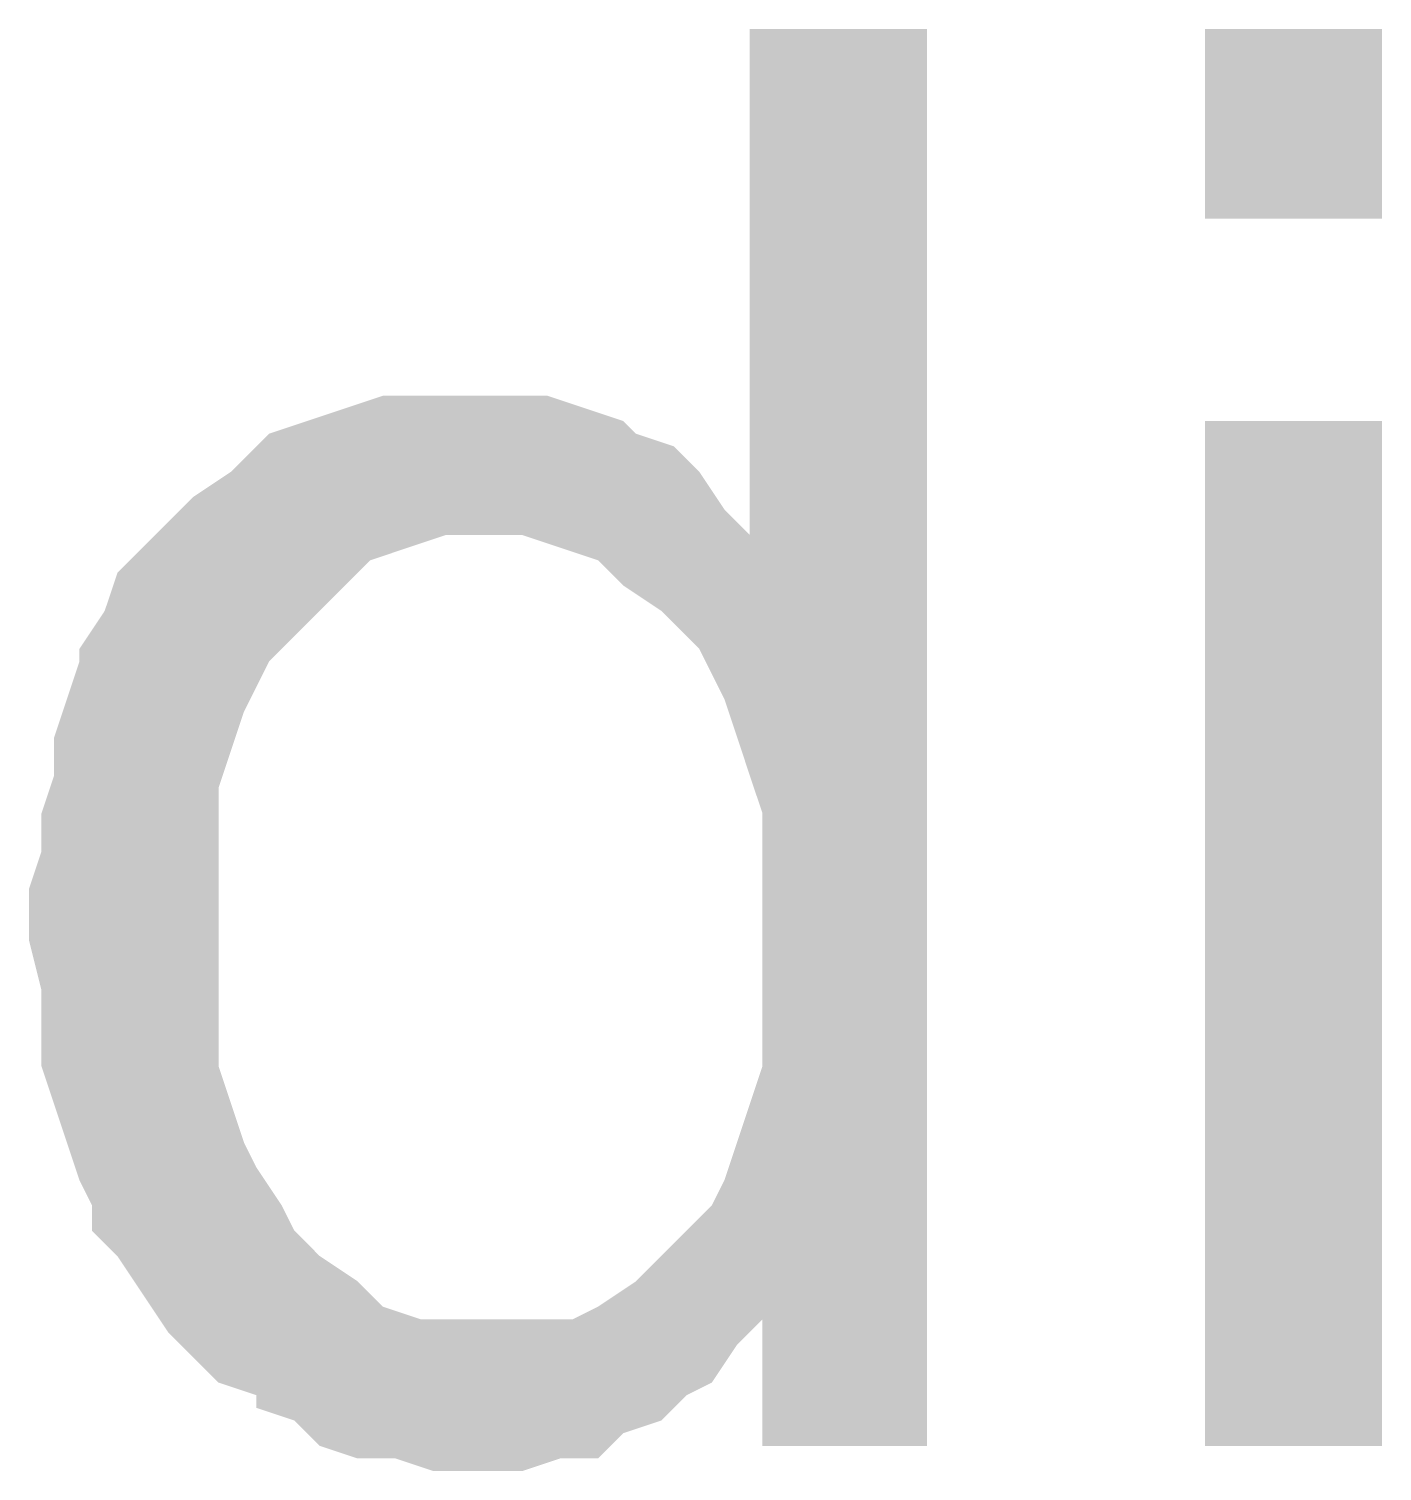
# Model space of a CAD drawing. Header units: millimetres. Extents: x -35.3 to 0.3, y 0.4 to 20.6.
# Drawn here: x -33.7427 to -33.6535, y 11.8677 to 11.9627 of the extents above; entities that cross this region are included whole.
import ezdxf

# ---------------------------------------------------------------- set-up
doc = ezdxf.new("R2010")
doc.units = ezdxf.units.MM
doc.layers.add('PDF _Riempimenti solidi', color=7, linetype='Continuous')

msp = doc.modelspace()

# ---------------------------------------------------------------- hatches: boundary and pattern name
at = {"layer": 'PDF _Riempimenti solidi', "transparency": 33554559}
for points in [[(-33.683501, 11.962672), (-33.695168, 11.962672), (-33.695168, 11.929339), (-33.712668, 11.929339), (-33.710168, 11.929339), (-33.705168, 11.927672), (-33.703501, 11.926006), (-33.701001, 11.924339), (-33.699334, 11.922672), (-33.698501, 11.921839), (-33.696834, 11.918506), (-33.695168, 11.913506), (-33.694334, 11.911006), (-33.694334, 11.894339), (-33.695168, 11.891839), (-33.696834, 11.886839), (-33.697668, 11.885172), (-33.699334, 11.883506), (-33.702668, 11.880172), (-33.705168, 11.878506), (-33.706834, 11.877672), (-33.694334, 11.877672), (-33.694334, 11.869339), (-33.683501, 11.869339)], [(-33.653501, 11.950172), (-33.653501, 11.962673), (-33.665172, 11.962673), (-33.665172, 11.950172)], [(-33.713501, 11.938506), (-33.719334, 11.938506), (-33.721834, 11.937672), (-33.724334, 11.936839), (-33.726834, 11.936006), (-33.728501, 11.934339), (-33.729334, 11.933506), (-33.731834, 11.931839), (-33.733501, 11.930172), (-33.736834, 11.926839), (-33.737668, 11.924339), (-33.739334, 11.921839), (-33.739334, 11.921006), (-33.740168, 11.918506), (-33.741001, 11.916006), (-33.741001, 11.913506), (-33.741834, 11.911006), (-33.741834, 11.908506), (-33.742668, 11.906006), (-33.742668, 11.902672), (-33.741834, 11.899339), (-33.741834, 11.894339), (-33.739334, 11.886839), (-33.738501, 11.885172), (-33.738501, 11.883506), (-33.736834, 11.881839), (-33.735168, 11.879339), (-33.733501, 11.876839), (-33.711834, 11.877672), (-33.716834, 11.877672), (-33.719334, 11.878506), (-33.721001, 11.880172), (-33.723501, 11.881839), (-33.725168, 11.883506), (-33.726001, 11.885172), (-33.727668, 11.887672), (-33.728501, 11.889339), (-33.729334, 11.891839), (-33.730168, 11.894339), (-33.730168, 11.912672), (-33.729334, 11.915172), (-33.728501, 11.917672), (-33.727668, 11.919339), (-33.726834, 11.921006), (-33.723501, 11.924339), (-33.720168, 11.927672), (-33.717668, 11.928506), (-33.715168, 11.929339), (-33.695168, 11.929339), (-33.696834, 11.931006), (-33.698501, 11.933506), (-33.700168, 11.935172), (-33.702668, 11.936006), (-33.703501, 11.936839), (-33.706001, 11.937672), (-33.708501, 11.938506), (-33.711001, 11.938506)], [(-33.653501, 11.869339), (-33.653501, 11.936839), (-33.665172, 11.936839), (-33.665172, 11.869339)], [(-33.706834, 11.877672), (-33.711834, 11.877672), (-33.733501, 11.876839), (-33.730168, 11.873506), (-33.727668, 11.872672), (-33.727668, 11.871839), (-33.725168, 11.871006), (-33.723501, 11.869339), (-33.721001, 11.868506), (-33.718501, 11.868506), (-33.716001, 11.867672), (-33.710168, 11.867672), (-33.707668, 11.868506), (-33.705168, 11.868506), (-33.703501, 11.870172), (-33.701001, 11.871006), (-33.699334, 11.872672), (-33.697668, 11.873506), (-33.696001, 11.876006), (-33.694334, 11.877672)]]:
    msp.add_hatch(color=256, dxfattribs=at).paths.add_polyline_path(points)

doc.saveas('drawing.dxf')
